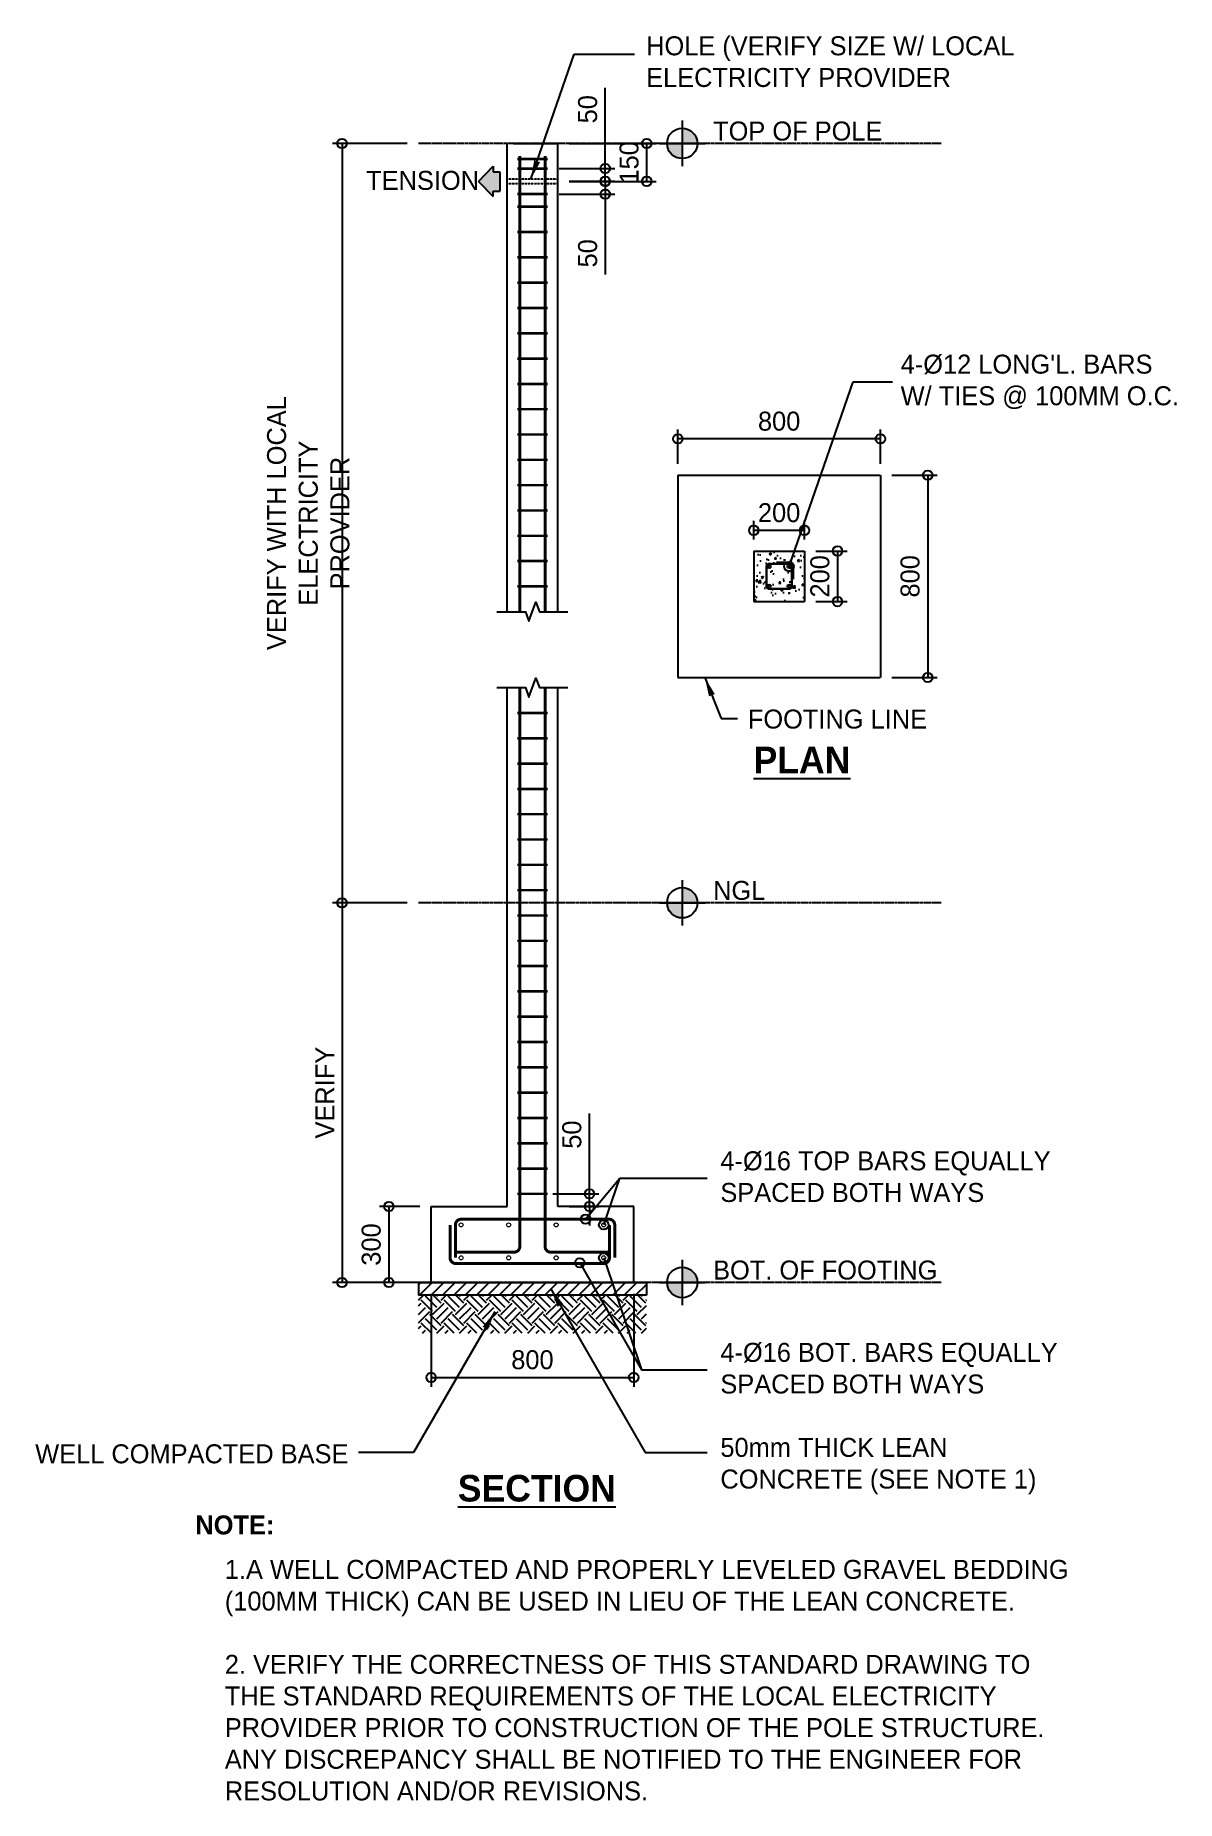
# Model space of a CAD drawing. Header units: millimetres. Extents: x 198995 to 203503, y 52333 to 59307.
import ezdxf

# ---------------------------------------------------------------- set-up
doc = ezdxf.new("R2010")
doc.units = ezdxf.units.MM
doc.header["$PDMODE"] = 3
doc.linetypes.add('CENTER2', pattern=[28.575, 19.05, -3.175, 3.175, -3.175])
doc.linetypes.add('HIDDEN2', pattern=[4.7625, 3.175, -1.5875])
for name, color, linetype in [('G-ANNO-DIM', 106, 'Continuous'), ('G-ANNO-SYMBOLS', 4, 'Continuous'), ('G-ANNO-TITLE', 7, 'Continuous'), ('G-GRID LINES', 8, 'Continuous'), ('G-HATCHES', 8, 'Continuous'), ('S-DETAILS', 254, 'Continuous'), ('S-REBARS', 162, 'Continuous')]:
    doc.layers.add(name, color=color, linetype=linetype)
doc.styles.add('Century', font='GOTHIC.TTF')
doc.dimstyles.new('DIM1_30', dxfattribs={"dimscale": 30, "dimtxt": 2.5, "dimasz": 2.5, "dimexe": 1.25, "dimexo": 1.5, "dimgap": 1, "dimtad": 1, "dimdec": 0, "dimtxsty": 'Century', "dimblk": 'SMALL', "dimcen": 2.5, "dimadec": 0, "dimazin": 0, "dimtfac": 1, "dimtdec": 0, "dimtmove": 0, "dimatfit": 3, "dimfxl": 1, "dimarcsym": 0})
pattern_1 = [(50, (-1814.16, -973.03), (91.092334, -7.969543), [9.525, -104.775]), (355, (-1814.16, -973.03), (-17.62171, 95.528423), [7.62, -83.820292]), (100.451445, (-1806.57, -973.69), (73.470624, 87.558876), [8.095004, -89.045122]), (46.1842, (-1814.16, -947.63), (135.53952, -21.021164), [14.2875, -157.1625]), (96.63556, (-1802.86, -949.38), (118.70207, 123.71306), [12.14251, -133.5678]), (351.18415, (-1814.16, -947.63), (118.70207, 123.71306), [11.42998, -125.72987]), (21, (-1801.46, -953.98), (75.807196, -51.1326), [9.525, -104.775]), (326, (-1801.46, -953.98), (30.901014, 92.093983), [7.62, -83.82]), (71.451445, (-1795.14, -958.24), (106.70821, 40.961384), [8.095004, -89.04497]), (37.5, (-1814.16, -973.027), (1.5443016, 42.2775194), [0, -82.804, 0, -85.09, 0, -84.1375]), (7.5, (-1814.16, -973.027), (33.409831, 50.090287), [0, -48.514, 0, -80.899, 0, -32.0675]), (327.5, (-1842.48, -973.027), (67.7952976, -2.864372), [0, -31.75, 0, -99.06, 0, -131.445]), (317.5, (-1855.18, -973.03), (74.06459, 12.713246), [0, -41.275, 0, -65.786, 0, -93.345])]

# ---------------------------------------------------------------- blocks, each defined once
blk = doc.blocks.new('datum1')
h = blk.add_hatch(color=256)
h.dxf.hatch_style = 1
h.paths.add_polyline_path([(2, 0, 0.414214), (0, 2), (0, 0)])
h.paths.add_polyline_path([(0, -2), (0, 0), (-2, 0, 0.414214)])
for p, q in [((0, 3), (0, -3)), ((-3, 0), (3, 0))]:
    blk.add_line(p, q)
blk.add_circle((0, 0), 2)
blk = doc.blocks.new('_Small')
at = {"color": 0, "linetype": 'ByBlock', "lineweight": -2}
blk.add_circle((0, 0), 0.25, dxfattribs=at)
blk = doc.blocks.new('*D3')
at = {"layer": 'Defpoints', "color": 0, "transparency": 16777216}
for p in [(200508.3, 58880.1), (200206.2, 55880.1), (200508.3, 55880.1)]:
    blk.add_point(p, dxfattribs=at)
at = {"layer": 'G-ANNO-DIM', "color": 0, "lineweight": -2, "transparency": 16777216}
for p, q in [((200463.3, 58880.1), (200168.7, 58880.1)), ((200206.2, 58880.1), (200206.2, 55880.1)), ((200463.3, 55880.1), (200168.7, 55880.1))]:
    blk.add_line(p, q, dxfattribs=at)
at = {"layer": 'G-ANNO-DIM', "color": 0, "lineweight": -2, "transparency": 16777216, "xscale": 75, "yscale": 75, "zscale": 75}
for p, rotation in [((200206.2, 58880.1), 90), ((200206.2, 55880.1), 270)]:
    blk.add_blockref('_Small', p, dxfattribs=dict(at, rotation=rotation))
at = {"layer": 'G-ANNO-DIM', "color": 0, "transparency": 16777216, "insert": (200073.3, 57380.1), "char_height": 75, "width": 1160.953, "attachment_point": 5, "rotation": 90, "style": 'Century'}
blk.add_mtext('VERIFY WITH LOCAL ELECTRICITY PROVIDER ', dxfattribs=at)
blk = doc.blocks.new('*D4')
at = {"layer": 'Defpoints', "color": 0, "transparency": 16777216}
for p in [(200508.3, 55880.1), (200206.2, 54380.1), (200508.3, 54380.1)]:
    blk.add_point(p, dxfattribs=at)
at = {"layer": 'G-ANNO-DIM', "color": 0, "lineweight": -2, "transparency": 16777216}
for p, q in [((200463.3, 55880.1), (200168.7, 55880.1)), ((200206.2, 55880.1), (200206.2, 54380.1)), ((200463.3, 54380.1), (200168.7, 54380.1))]:
    blk.add_line(p, q, dxfattribs=at)
at = {"layer": 'G-ANNO-DIM', "color": 0, "lineweight": -2, "transparency": 16777216, "xscale": 75, "yscale": 75, "zscale": 75}
for p, rotation in [((200206.2, 55880.1), 90), ((200206.2, 54380.1), 270)]:
    blk.add_blockref('_Small', p, dxfattribs=dict(at, rotation=rotation))
at = {"layer": 'G-ANNO-DIM', "color": 0, "transparency": 16777216, "insert": (200138.7, 55130.1), "char_height": 75, "width": 371.386, "attachment_point": 5, "rotation": 90, "style": 'Century'}
blk.add_mtext('VERIFY', dxfattribs=at)
blk = doc.blocks.new('*D5')
at = {"layer": 'Defpoints', "color": 0, "transparency": 16777216}
for p in [(200558.3, 54680.1), (200391.3, 54380.1), (200558.3, 54380.1)]:
    blk.add_point(p, dxfattribs=at)
at = {"layer": 'G-ANNO-DIM', "color": 0, "lineweight": -2, "transparency": 16777216}
for p, q in [((200513.3, 54680.1), (200353.8, 54680.1)), ((200391.3, 54680.1), (200391.3, 54380.1)), ((200513.3, 54380.1), (200353.8, 54380.1))]:
    blk.add_line(p, q, dxfattribs=at)
at = {"layer": 'G-ANNO-DIM', "color": 0, "lineweight": -2, "transparency": 16777216, "xscale": 75, "yscale": 75, "zscale": 75}
for p, rotation in [((200391.3, 54680.1), 90), ((200391.3, 54380.1), 270)]:
    blk.add_blockref('_Small', p, dxfattribs=dict(at, rotation=rotation))
at = {"layer": 'G-ANNO-DIM', "color": 0, "transparency": 16777216, "insert": (200321.9, 54530.1), "char_height": 75, "attachment_point": 5, "rotation": 90, "style": 'Century'}
blk.add_mtext('300', dxfattribs=at)
blk = doc.blocks.new('*D6')
at = {"layer": 'Defpoints', "color": 0, "transparency": 16777216}
for p in [(200558.3, 54380.1), (201358.3, 54380.1), (201358.3, 54005.1)]:
    blk.add_point(p, dxfattribs=at)
at = {"layer": 'G-ANNO-DIM', "color": 0, "lineweight": -2, "transparency": 16777216}
for p, q in [((200558.3, 54335.1), (200558.3, 53967.6)), ((201358.3, 54335.1), (201358.3, 53967.6)), ((200558.3, 54005.1), (201358.3, 54005.1))]:
    blk.add_line(p, q, dxfattribs=at)
at = {"layer": 'G-ANNO-DIM', "color": 0, "lineweight": -2, "transparency": 16777216, "xscale": 75, "yscale": 75, "zscale": 75, "rotation": 180}
blk.add_blockref('_Small', (200558.3, 54005.1), dxfattribs=at)
at = {"layer": 'G-ANNO-DIM', "color": 0, "lineweight": -2, "transparency": 16777216, "xscale": 75, "yscale": 75, "zscale": 75}
blk.add_blockref('_Small', (201358.3, 54005.1), dxfattribs=at)
at = {"layer": 'G-ANNO-DIM', "color": 0, "transparency": 16777216, "insert": (200958.3, 54074.5), "char_height": 75, "attachment_point": 5, "style": 'Century'}
blk.add_mtext('800', dxfattribs=at)
blk = doc.blocks.new('*D7')
at = {"layer": 'Defpoints', "color": 0, "transparency": 16777216}
for p in [(200993.3, 54730.1), (201058.3, 54680.1), (201183.7, 54680.1)]:
    blk.add_point(p, dxfattribs=at)
at = {"layer": 'G-ANNO-DIM', "color": 0, "lineweight": -2, "transparency": 16777216}
for p, q in [((201183.7, 54730.1), (201183.7, 55048.2)), ((201038.3, 54730.1), (201221.2, 54730.1)), ((201183.7, 54680.1), (201183.7, 54730.1)), ((201103.3, 54680.1), (201221.2, 54680.1)), ((201183.7, 54680.1), (201183.7, 54605.1))]:
    blk.add_line(p, q, dxfattribs=at)
at = {"layer": 'G-ANNO-DIM', "color": 0, "lineweight": -2, "transparency": 16777216, "xscale": 75, "yscale": 75, "zscale": 75}
for p, rotation in [((201183.7, 54730.1), 270), ((201183.7, 54680.1), 90)]:
    blk.add_blockref('_Small', p, dxfattribs=dict(at, rotation=rotation))
at = {"layer": 'G-ANNO-DIM', "color": 0, "transparency": 16777216, "insert": (201114.3, 54964.2), "char_height": 75, "attachment_point": 5, "rotation": 90, "style": 'Century'}
blk.add_mtext('50', dxfattribs=at)
blk = doc.blocks.new('*D8')
at = {"layer": 'Defpoints', "color": 0, "transparency": 16777216}
for p in [(201058.3, 58880.1), (201409.7, 58880.1), (201058.3, 58730.4)]:
    blk.add_point(p, dxfattribs=at)
at = {"layer": 'G-ANNO-DIM', "color": 0, "lineweight": -2, "transparency": 16777216}
for p, q in [((201103.3, 58880.1), (201447.2, 58880.1)), ((201409.7, 58730.4), (201409.7, 58880.1)), ((201103.3, 58730.4), (201447.2, 58730.4))]:
    blk.add_line(p, q, dxfattribs=at)
at = {"layer": 'G-ANNO-DIM', "color": 0, "lineweight": -2, "transparency": 16777216, "xscale": 75, "yscale": 75, "zscale": 75}
for p, rotation in [((201409.7, 58880.1), 90), ((201409.7, 58730.4), 270)]:
    blk.add_blockref('_Small', p, dxfattribs=dict(at, rotation=rotation))
at = {"layer": 'G-ANNO-DIM', "color": 0, "transparency": 16777216, "insert": (201340.3, 58805.2), "char_height": 75, "attachment_point": 5, "rotation": 90, "style": 'Century'}
blk.add_mtext('150', dxfattribs=at)
blk = doc.blocks.new('arrow')
at = {"layer": 'G-HATCHES'}
h = blk.add_hatch(color=256, dxfattribs=at)
h.dxf.hatch_style = 1
h.paths.add_polyline_path([(200860, 43821), (200860, 43677), (200682, 43677), (200682, 43175), (200860, 43175), (200860, 43031), (201237, 43426)])
for p, q in [((200682, 43677), (200682, 43175)), ((200860, 43677), (200682, 43677)), ((201237, 43426), (200860, 43821)), ((200860, 43821), (200860, 43677)), ((200860, 43175), (200682, 43175)), ((201237, 43426), (200860, 43031)), ((200860, 43031), (200860, 43175))]:
    blk.add_line(p, q)
blk = doc.blocks.new('*D9')
at = {"layer": 'Defpoints', "color": 0, "transparency": 16777216}
for p in [(202032.7, 57269.9), (202032.7, 57069.9), (202163.3, 57069.9)]:
    blk.add_point(p, dxfattribs=at)
at = {"layer": 'G-ANNO-DIM', "color": 0, "lineweight": -2, "transparency": 16777216}
for p, q in [((202077.7, 57269.9), (202200.8, 57269.9)), ((202163.3, 57269.9), (202163.3, 57069.9)), ((202077.7, 57069.9), (202200.8, 57069.9))]:
    blk.add_line(p, q, dxfattribs=at)
at = {"layer": 'G-ANNO-DIM', "color": 0, "lineweight": -2, "transparency": 16777216, "xscale": 75, "yscale": 75, "zscale": 75}
for p, rotation in [((202163.3, 57269.9), 90), ((202163.3, 57069.9), 270)]:
    blk.add_blockref('_Small', p, dxfattribs=dict(at, rotation=rotation))
at = {"layer": 'G-ANNO-DIM', "color": 0, "transparency": 16777216, "insert": (202093.9, 57169.9), "char_height": 75, "attachment_point": 5, "rotation": 90, "style": 'Century'}
blk.add_mtext('200', dxfattribs=at)
blk = doc.blocks.new('*D10')
at = {"layer": 'Defpoints', "color": 0, "transparency": 16777216}
for p in [(202032.7, 57351.7), (201832.7, 57269.9), (202032.7, 57269.9)]:
    blk.add_point(p, dxfattribs=at)
at = {"layer": 'G-ANNO-DIM', "color": 0, "lineweight": -2, "transparency": 16777216}
for p, q in [((201832.7, 57314.9), (201832.7, 57389.2)), ((201832.7, 57351.7), (202032.7, 57351.7)), ((202032.7, 57314.9), (202032.7, 57389.2))]:
    blk.add_line(p, q, dxfattribs=at)
at = {"layer": 'G-ANNO-DIM', "color": 0, "lineweight": -2, "transparency": 16777216, "xscale": 75, "yscale": 75, "zscale": 75, "rotation": 180}
blk.add_blockref('_Small', (201832.7, 57351.7), dxfattribs=at)
at = {"layer": 'G-ANNO-DIM', "color": 0, "lineweight": -2, "transparency": 16777216, "xscale": 75, "yscale": 75, "zscale": 75}
blk.add_blockref('_Small', (202032.7, 57351.7), dxfattribs=at)
at = {"layer": 'G-ANNO-DIM', "color": 0, "transparency": 16777216, "insert": (201932.7, 57421), "char_height": 75, "attachment_point": 5, "style": 'Century'}
blk.add_mtext('200', dxfattribs=at)
blk = doc.blocks.new('*D11')
at = {"layer": 'Defpoints', "color": 0, "transparency": 16777216}
for p in [(202332.7, 57569.9), (202332.7, 56769.9), (202519.5, 56769.9)]:
    blk.add_point(p, dxfattribs=at)
at = {"layer": 'G-ANNO-DIM', "color": 0, "lineweight": -2, "transparency": 16777216}
for p, q in [((202377.7, 57569.9), (202557, 57569.9)), ((202519.5, 57569.9), (202519.5, 56769.9)), ((202377.7, 56769.9), (202557, 56769.9))]:
    blk.add_line(p, q, dxfattribs=at)
at = {"layer": 'G-ANNO-DIM', "color": 0, "lineweight": -2, "transparency": 16777216, "xscale": 75, "yscale": 75, "zscale": 75}
for p, rotation in [((202519.5, 57569.9), 90), ((202519.5, 56769.9), 270)]:
    blk.add_blockref('_Small', p, dxfattribs=dict(at, rotation=rotation))
at = {"layer": 'G-ANNO-DIM', "color": 0, "transparency": 16777216, "insert": (202450.1, 57169.9), "char_height": 75, "attachment_point": 5, "rotation": 90, "style": 'Century'}
blk.add_mtext('800', dxfattribs=at)
blk = doc.blocks.new('*D12')
at = {"layer": 'Defpoints', "color": 0, "transparency": 16777216}
for p in [(201532.7, 57713.1), (201532.7, 57569.9), (202332.7, 57569.9)]:
    blk.add_point(p, dxfattribs=at)
at = {"layer": 'G-ANNO-DIM', "color": 0, "lineweight": -2, "transparency": 16777216}
for p, q in [((201532.7, 57614.9), (201532.7, 57750.6)), ((202332.7, 57614.9), (202332.7, 57750.6)), ((202332.7, 57713.1), (201532.7, 57713.1))]:
    blk.add_line(p, q, dxfattribs=at)
at = {"layer": 'G-ANNO-DIM', "color": 0, "lineweight": -2, "transparency": 16777216, "xscale": 75, "yscale": 75, "zscale": 75, "rotation": 180}
blk.add_blockref('_Small', (201532.7, 57713.1), dxfattribs=at)
at = {"layer": 'G-ANNO-DIM', "color": 0, "lineweight": -2, "transparency": 16777216, "xscale": 75, "yscale": 75, "zscale": 75}
blk.add_blockref('_Small', (202332.7, 57713.1), dxfattribs=at)
at = {"layer": 'G-ANNO-DIM', "color": 0, "transparency": 16777216, "insert": (201932.7, 57782.5), "char_height": 75, "attachment_point": 5, "style": 'Century'}
blk.add_mtext('800', dxfattribs=at)
blk = doc.blocks.new('*D13')
at = {"layer": 'Defpoints', "color": 0, "transparency": 16777216}
for p in [(201018.3, 58781.1), (201058.3, 58730.7), (201246, 58730.7)]:
    blk.add_point(p, dxfattribs=at)
at = {"layer": 'G-ANNO-DIM', "color": 0, "lineweight": -2, "transparency": 16777216}
for p, q in [((201246, 58781.1), (201246, 59099.2)), ((201063.3, 58781.1), (201283.5, 58781.1)), ((201103.3, 58730.7), (201283.5, 58730.7)), ((201246, 58730.7), (201246, 58781.1)), ((201246, 58730.7), (201246, 58655.7))]:
    blk.add_line(p, q, dxfattribs=at)
at = {"layer": 'G-ANNO-DIM', "color": 0, "lineweight": -2, "transparency": 16777216, "xscale": 75, "yscale": 75, "zscale": 75}
for p, rotation in [((201246, 58781.1), 270), ((201246, 58730.7), 90)]:
    blk.add_blockref('_Small', p, dxfattribs=dict(at, rotation=rotation))
at = {"layer": 'G-ANNO-DIM', "color": 0, "transparency": 16777216, "insert": (201176.6, 59015.2), "char_height": 75, "attachment_point": 5, "rotation": 90, "style": 'Century'}
blk.add_mtext('50', dxfattribs=at)
blk = doc.blocks.new('*D14')
at = {"layer": 'Defpoints', "color": 0, "transparency": 16777216}
for p in [(201058.3, 58730.4), (201246, 58730.4), (201018.3, 58680.1)]:
    blk.add_point(p, dxfattribs=at)
at = {"layer": 'G-ANNO-DIM', "color": 0, "lineweight": -2, "transparency": 16777216}
for p, q in [((201246, 58730.4), (201246, 58805.4)), ((201103.3, 58730.4), (201283.5, 58730.4)), ((201246, 58730.4), (201246, 58680.1)), ((201063.3, 58680.1), (201283.5, 58680.1)), ((201246, 58680.1), (201246, 58361.9))]:
    blk.add_line(p, q, dxfattribs=at)
at = {"layer": 'G-ANNO-DIM', "color": 0, "lineweight": -2, "transparency": 16777216, "xscale": 75, "yscale": 75, "zscale": 75}
for p, rotation in [((201246, 58730.4), 270), ((201246, 58680.1), 90)]:
    blk.add_blockref('_Small', p, dxfattribs=dict(at, rotation=rotation))
at = {"layer": 'G-ANNO-DIM', "color": 0, "transparency": 16777216, "insert": (201176.6, 58446), "char_height": 75, "attachment_point": 5, "rotation": 90, "style": 'Century'}
blk.add_mtext('50', dxfattribs=at)

msp = doc.modelspace()

# ---------------------------------------------------------------- hatches: boundary and pattern name
at = {"layer": 'G-HATCHES'}
h = msp.add_hatch(dxfattribs=at)
h.set_pattern_fill('AR-CONC', color=256, scale=0.5)
h.set_pattern_definition(pattern_1)
h.paths.add_polyline_path([(201832.7, 57269.9), (201832.7, 57069.9), (202032.7, 57069.9), (202032.7, 57269.9)])
h = msp.add_hatch(dxfattribs=at)
h.set_pattern_fill('AR-CONC', color=256, scale=0.5)
h.set_pattern_definition(pattern_1)
h.paths.add_polyline_path([(201982.7, 57213.9, 0.115048), (201981.5, 57218.7, 0.115048), (201976.7, 57219.9), (201893.7, 57219.9, 0.414214), (201882.7, 57208.9), (201882.7, 57130.9, 0.414214), (201893.7, 57119.9), (201971.7, 57119.9, 0.414214), (201982.7, 57130.9)])
h.paths.add_polyline_path([(201965.7, 57208.9, -1), (201977.7, 57208.9, -1)], flags=16)
h.paths.add_polyline_path([(201887.7, 57208.9, -1), (201899.7, 57208.9, -1)], flags=16)
h.paths.add_polyline_path([(201977.7, 57130.9, -1), (201965.7, 57130.9, -1)], flags=16)
h.paths.add_polyline_path([(201899.7, 57130.9, -1), (201887.7, 57130.9, -1)], flags=16)
h = msp.add_hatch(dxfattribs=at)
h.set_pattern_fill('ANSI31', color=256, scale=10)
h.set_pattern_definition([(45, (-34753.307, 24128.06), (-22.4506403, 22.4506403), [])])
h.paths.add_polyline_path([(200508.3, 54380.1), (200508.3, 54330.1), (201408.3, 54330.1), (201408.3, 54380.1)])
h = msp.add_hatch(dxfattribs=at)
h.set_pattern_fill('EARTH', color=256, scale=10, angle=45)
h.set_pattern_definition([(45, (97414.62, 428.175), (7e-15, 89.80256), [63.5, -63.5]), (45, (97397.784, 445.01), (7e-15, 89.80256), [63.5, -63.5]), (45, (97380.946, 461.85), (7e-15, 89.80256), [63.5, -63.5]), (135, (97380.946, 473.076), (-89.80256, 7e-15), [63.5, -63.5]), (135, (97397.784, 489.914), (-89.80256, 7e-15), [63.5, -63.5]), (135, (97414.62, 506.75), (-89.80256, 7e-15), [63.5, -63.5])])
h.paths.add_polyline_path([(200508.3, 54330.1), (200508.3, 54180.1), (201408.3, 54180.1), (201408.3, 54330.1)])

# ---------------------------------------------------------------- linework, layer by layer
for p, q in [((200883.3, 58880.1), (201058.3, 58880.1)), ((201832.7, 57269.9), (201832.7, 57069.9)), ((201832.7, 57269.9), (202032.7, 57269.9)), ((202032.7, 57269.9), (202032.7, 57069.9)), ((201832.7, 57069.9), (202032.7, 57069.9))]:
    msp.add_line(p, q)
at = {"linetype": 'HIDDEN2', "ltscale": 0.5}
for p, q in [((201532.7, 57569.9), (201532.7, 56769.9)), ((201532.7, 57569.9), (202332.7, 57569.9)), ((202332.7, 57569.9), (202332.7, 56769.9)), ((201532.7, 56769.9), (202332.7, 56769.9))]:
    msp.add_line(p, q, dxfattribs=at)
at = {"color": 8, "linetype": 'Continuous'}
for points in [[(200818.3, 57030.1), (200931, 57030.1), (200944.6, 56992.6), (200971.9, 57067.6), (200985.6, 57030.1), (201098.3, 57030.1)], [(200818.3, 56730.1), (200931, 56730.1), (200944.6, 56692.6), (200971.9, 56767.6), (200985.6, 56730.1), (201098.3, 56730.1)]]:
    msp.add_lwpolyline(points, dxfattribs=at)
at = {"layer": 'G-GRID LINES', "linetype": 'CENTER2', "ltscale": 0.5}
for points in [[(202572.1, 58880.1), (200508.3, 58880.1)], [(202572.1, 55880.1), (200508.3, 55880.1)], [(202572.1, 54380.1), (200508.3, 54380.1)]]:
    msp.add_lwpolyline(points, dxfattribs=at)
at = {"layer": 'S-DETAILS'}
for p, q in [((200858.3, 57030.1), (200858.3, 58880.1)), ((201058.3, 57030.1), (201058.3, 58880.1)), ((200858.3, 54680.1), (200858.3, 56730.1)), ((201058.3, 54680.1), (201058.3, 56730.1)), ((200558.3, 54380.1), (200558.3, 54680.1)), ((200558.3, 54680.1), (200858.3, 54680.1)), ((201358.3, 54680.1), (201058.3, 54680.1)), ((201358.3, 54380.1), (201358.3, 54680.1)), ((200508.3, 54380.1), (200508.3, 54330.1)), ((200508.3, 54380.1), (201408.3, 54380.1)), ((201408.3, 54380.1), (201408.3, 54330.1)), ((201408.3, 54330.1), (200508.3, 54330.1))]:
    msp.add_line(p, q, dxfattribs=at)
at = {"layer": 'S-DETAILS', "color": 8, "linetype": 'HIDDEN2', "ltscale": 0.25}
for points in [[(201058.3, 58739.1), (200858.3, 58739.1)], [(201058.3, 58721.1), (200858.3, 58721.1)]]:
    msp.add_lwpolyline(points, dxfattribs=at)
at = {"layer": 'S-REBARS', "color": 5, "lineweight": 30}
for p, q in [((201882.7, 57208.9), (201882.7, 57130.9)), ((201893.7, 57219.9), (201976.7, 57219.9)), ((201921.7, 57224.9), (201971.7, 57224.9)), ((201982.7, 57213.9), (201982.7, 57130.9)), ((201987.7, 57208.9), (201987.7, 57158.9)), ((201893.7, 57119.9), (201971.7, 57119.9))]:
    msp.add_line(p, q, dxfattribs=at)
at = {"layer": 'S-REBARS', "color": 4, "lineweight": 30, "const_width": 10}
for points in [[(201018.3, 58818.3), (200898.3, 58818.3)], [(201018.3, 58780.1), (200898.3, 58780.1)], [(201018.3, 58680.1), (200898.3, 58680.1)], [(201018.3, 58630.1), (200898.3, 58630.1)], [(201018.3, 58530.1), (200898.3, 58530.1)], [(201018.3, 58430.1), (200898.3, 58430.1)], [(201018.3, 58330.1), (200898.3, 58330.1)], [(201018.3, 58230.1), (200898.3, 58230.1)], [(201018.3, 58130.1), (200898.3, 58130.1)], [(201018.3, 58030.1), (200898.3, 58030.1)], [(201018.3, 57930.1), (200898.3, 57930.1)], [(201018.3, 57830.1), (200898.3, 57830.1)], [(201018.3, 57730.1), (200898.3, 57730.1)], [(201018.3, 57630.1), (200898.3, 57630.1)], [(201018.3, 57530.1), (200898.3, 57530.1)], [(201018.3, 57430.1), (200898.3, 57430.1)], [(201018.3, 57330.1), (200898.3, 57330.1)], [(201018.3, 57230.1), (200898.3, 57230.1)], [(201018.3, 57130.1), (200898.3, 57130.1)], [(201018.3, 56630.1), (200898.3, 56630.1)], [(201018.3, 56530.1), (200898.3, 56530.1)], [(201018.3, 56430.1), (200898.3, 56430.1)], [(201018.3, 56330.1), (200898.3, 56330.1)], [(201018.3, 56230.1), (200898.3, 56230.1)], [(201018.3, 56130.1), (200898.3, 56130.1)], [(201018.3, 56030.1), (200898.3, 56030.1)], [(201018.3, 55930.1), (200898.3, 55930.1)], [(201018.3, 55830.1), (200898.3, 55830.1)], [(201018.3, 55730.1), (200898.3, 55730.1)], [(201018.3, 55630.1), (200898.3, 55630.1)], [(201018.3, 55530.1), (200898.3, 55530.1)], [(201018.3, 55430.1), (200898.3, 55430.1)], [(201018.3, 55330.1), (200898.3, 55330.1)], [(201018.3, 55230.1), (200898.3, 55230.1)], [(201018.3, 55130.1), (200898.3, 55130.1)], [(201018.3, 55030.1), (200898.3, 55030.1)], [(201018.3, 54930.1), (200898.3, 54930.1)], [(201018.3, 54830.1), (200898.3, 54830.1)], [(201018.3, 54730.1), (200898.3, 54730.1)]]:
    msp.add_lwpolyline(points, dxfattribs=at)
at = {"layer": 'S-REBARS', "color": 5, "const_width": 12}
for points in [[(200908.3, 57030.1), (200908.3, 58830.1)], [(201008.3, 57030.1), (201008.3, 58830.1)]]:
    msp.add_lwpolyline(points, dxfattribs=at)
for points in [[(200649.9, 54499.9), (200885.9, 54499.9, 0.414214), (200908.3, 54522.2), (200908.3, 56730.1)], [(201266.6, 54499.9), (201030.6, 54499.9, -0.414214), (201008.3, 54522.2), (201008.3, 56730.1)], [(200633.3, 54607.7), (200633.3, 54477.5, 0.414214), (200655.6, 54455.1), (200958.3, 54455.1)], [(201262.3, 54607.7), (201262.3, 54477.5, -0.414214), (201239.9, 54455.1), (200937.3, 54455.1)]]:
    msp.add_lwpolyline(points, format="xyb", dxfattribs=at)
at = {"layer": 'S-REBARS', "color": 5}
msp.add_lwpolyline([(200654.3, 54477.5, 12, 12, 0), (200654.3, 54607.7, 12, 12, -0.414214), (200676.6, 54630.1, 12, 12, 0), (200958.3, 54630.1, 12, 12, 0), (201260.9, 54630.1, 12, 12, -0.414214), (201283.3, 54607.7, 12, 12, 0), (201283.3, 54477.5, 0, 0, 0)], format="xyseb", dxfattribs=at)
at = {"layer": 'S-REBARS', "color": 5, "lineweight": 30}
for centre in [(201893.7, 57208.9), (201971.7, 57208.9), (201893.7, 57130.9), (201971.7, 57130.9)]:
    msp.add_circle(centre, 6, dxfattribs=at)
at = {"layer": 'S-REBARS', "lineweight": 20}
for centre in [(200676.6, 54607.7), (200864.4, 54607.7), (201052.1, 54607.7), (201239.9, 54607.7), (200676.6, 54477.5), (200864.4, 54477.5), (201052.1, 54477.5), (201239.9, 54477.5)]:
    msp.add_circle(centre, 8, dxfattribs=at)
at = {"layer": 'S-REBARS', "color": 5, "lineweight": 30}
for centre, start, end in [((201893.7, 57208.9), 90, 180), ((201971.7, 57213.9), 0, 90), ((201976.7, 57208.9), 0, 90), ((201893.7, 57130.9), 180, 270), ((201971.7, 57130.9), 270, 0)]:
    msp.add_arc(centre, 11, start, end, dxfattribs=at)

# ---------------------------------------------------------------- block references
at = {"layer": 'G-ANNO-SYMBOLS', "xscale": 29.99999986708333, "yscale": 29.99999986708333, "zscale": 29.99999986708333}
for p in [(201550, 58880.1), (201550, 55880.1), (201550, 54380.1)]:
    msp.add_blockref('datum1', p, dxfattribs=at)
at = {"layer": 'S-DETAILS', "xscale": -0.1519617570523448, "yscale": 0.1519617570523448, "zscale": 0.1519617570523448}
msp.add_blockref('arrow', (231325.7, 52131), dxfattribs=at)

# ---------------------------------------------------------------- texts
at = {"layer": 'G-ANNO-DIM', "char_height": 75, "style": 'Century'}
for s, insert, width, attachment_point in [('HOLE (VERIFY SIZE W/ LOCAL ELECTRICITY PROVIDER', (201407.4, 59202.8), 1702.522, 4), ('TENSION', (200301.6, 58733.7), 448.125, 4), ("4-%%C12 LONG'L. BARS W/ TIES @ 100MM O.C.", (202412.7, 57938.2), 1117.989, 4), ('FOOTING LINE', (201809.2, 56605.5), 712.216, 4), ('4-%%C16 TOP BARS EQUALLY SPACED BOTH WAYS', (201700.6, 54797.7), 1350.666, 4), ('4-%%C16 BOT. BARS EQUALLY SPACED BOTH WAYS', (201700.6, 54041), 1350.666, 4), ('WELL COMPACTED BASE', (200231.6, 53702.7), 1292.459, 6), ('50mm THICK LEAN CONCRETE (SEE NOTE 1)', (201700.6, 53654.8), 1350.666, 4), ('{\\fCentury Gothic|b1|i0|c0|p34;NOTE:}', (199627, 53459.8), 351.101, 1), ('1.A WELL COMPACTED AND PROPERLY LEVELED GRAVEL BEDDING (100MM THICK) CAN BE USED IN LIEU OF THE LEAN CONCRETE. \\P\\P2. VERIFY THE CORRECTNESS OF THIS STANDARD DRAWING TO THE STANDARD REQUIREMENTS OF THE LOCAL ELECTRICITY PROVIDER PRIOR TO CONSTRUCTION OF THE POLE STRUCTURE. ANY DISCREPANCY SHALL BE NOTIFIED TO THE ENGINEER FOR RESOLUTION AND/OR REVISIONS.', (199743.3, 53284.1), 3378.53, 1)]:
    msp.add_mtext(s, dxfattribs=dict(at, insert=insert, width=width, attachment_point=attachment_point))
at = {"layer": 'G-ANNO-TITLE', "char_height": 104.999, "attachment_point": 1, "style": 'Century'}
for s, insert in [('\\pt2309.97778;{\\fCentury Gothic|b1|i0|c0|p34;\\LPLAN}', (201831.8, 56496.9)), ('\\pt2309.97778;{\\fCentury Gothic|b1|i0|c0|p34;\\LSECTION}', (200663.6, 53619.8))]:
    msp.add_mtext_dynamic_manual_height_columns(s, width=740.531, gutter_width=1, heights=[0], dxfattribs=dict(at, insert=insert))
at = {"layer": 'G-GRID LINES', "color": 7, "char_height": 75, "width": 1195.276, "attachment_point": 1, "style": 'Century'}
for s, insert in [('TOP OF POLE', (201671.9, 58966.7)), ('NGL', (201671.9, 55966.7)), ('BOT. OF FOOTING', (201671.9, 54466.7))]:
    msp.add_mtext(s, dxfattribs=dict(at, insert=insert))

# ---------------------------------------------------------------- dimensions: what is measured, and where the dimension line sits
at = {"layer": 'G-ANNO-DIM'}
for base, p1, p2, angle, picture, middle in [((201246, 58730.7), (201018.3, 58781.1), (201058.3, 58730.7), 90, '*D13', (201246, 59015.2)), ((201409.7, 58880.1), (201058.3, 58730.4), (201058.3, 58880.1), 90, '*D8', (201409.7, 58805.2)), ((201246, 58730.4), (201018.3, 58680.1), (201058.3, 58730.4), 270, '*D14', (201246, 58446)), ((202163.3, 57069.9), (202032.7, 57269.9), (202032.7, 57069.9), 270, '*D9', (202163.3, 57169.9)), ((201183.7, 54680.1), (200993.3, 54730.1), (201058.3, 54680.1), 90, '*D7', (201183.7, 54964.2))]:
    dim = msp.add_linear_dim(base=base, p1=p1, p2=p2, angle=angle, dimstyle='DIM1_30', dxfattribs=at)
    dim.commit()
    dim.dimension.update_dxf_attribs({"geometry": picture, "text_midpoint": middle, "dimtype": 160})
for base, p1, p2, text, picture, middle in [((200206.2, 55880.1), (200508.3, 58880.1), (200508.3, 55880.1), 'VERIFY WITH LOCAL ELECTRICITY PROVIDER ', '*D3', (200073.3, 57380.1)), ((200206.2, 54380.1), (200508.3, 55880.1), (200508.3, 54380.1), 'VERIFY', '*D4', (200138.7, 55130.1))]:
    dim = msp.add_linear_dim(base=base, p1=p1, p2=p2, angle=90, text=text, dimstyle='DIM1_30', dxfattribs=at)
    dim.commit()
    dim.dimension.update_dxf_attribs({"geometry": picture, "text_midpoint": middle})
for base, p1, p2, picture, middle in [((201532.7, 57713.1), (202332.7, 57569.9), (201532.7, 57569.9), '*D12', (201932.7, 57782.5)), ((201358.3, 54005.1), (200558.3, 54380.1), (201358.3, 54380.1), '*D6', (200958.3, 54074.5))]:
    dim = msp.add_linear_dim(base=base, p1=p1, p2=p2, dimstyle='DIM1_30', dxfattribs=at)
    dim.commit()
    dim.dimension.update_dxf_attribs({"geometry": picture, "text_midpoint": middle})
for base, p1, p2, picture, middle in [((202519.5, 56769.9), (202332.7, 57569.9), (202332.7, 56769.9), '*D11', (202450.1, 57169.9)), ((200391.3, 54380.1), (200558.3, 54680.1), (200558.3, 54380.1), '*D5', (200321.9, 54530.1))]:
    dim = msp.add_linear_dim(base=base, p1=p1, p2=p2, angle=90, dimstyle='DIM1_30', dxfattribs=at)
    dim.commit()
    dim.dimension.update_dxf_attribs({"geometry": picture, "text_midpoint": middle})
dim = msp.add_linear_dim(base=(202032.7, 57351.7), p1=(201832.7, 57269.9), p2=(202032.7, 57269.9), dimstyle='DIM1_30', dxfattribs=at)
dim.commit()
dim.dimension.update_dxf_attribs({"geometry": '*D10', "text_midpoint": (201932.7, 57351.7), "dimtype": 160})

# ---------------------------------------------------------------- leaders
for points in [[(200952.3, 58739.1), (201123.7, 59232.2), (201361.4, 59232.2)], [(201639.3, 56769.9), (201703.9, 56608), (201768.5, 56608)]]:
    msp.add_leader(points, dimstyle='DIM1_30', dxfattribs=at)
for points, override in [([(201971.7, 57208.9), (202225.1, 57938.1), (202380.7, 57938.1)], {"dimldrblk": 'Small'}), ([(201168.5, 54630.1), (201304, 54792.1), (201577.5, 54792.1)], {"dimldrblk": 'Small'}), ([(201239.9, 54607.7), (201304, 54792.1), (201648.9, 54792.1)], {"dimldrblk": 'Small'}), ([(201145.2, 54457.7), (201389, 54035.5), (201648.9, 54035.5)], {"dimldrblk": 'Small'}), ([(201239.9, 54477.5), (201389, 54035.5), (201648.9, 54035.5)], {"dimldrblk": 'Small'}), ([(201030.7, 54355.4), (201404, 53708.9), (201648.9, 53708.9)], {"dimgap": 1, "dimtad": 0}), ([(200809.5, 54264.1), (200488.9, 53708.9), (200271, 53708.9)], {"dimgap": 1, "dimtad": 0})]:
    msp.add_leader(points, dimstyle='DIM1_30', override=override, dxfattribs=at)

doc.saveas('drawing.dxf')
